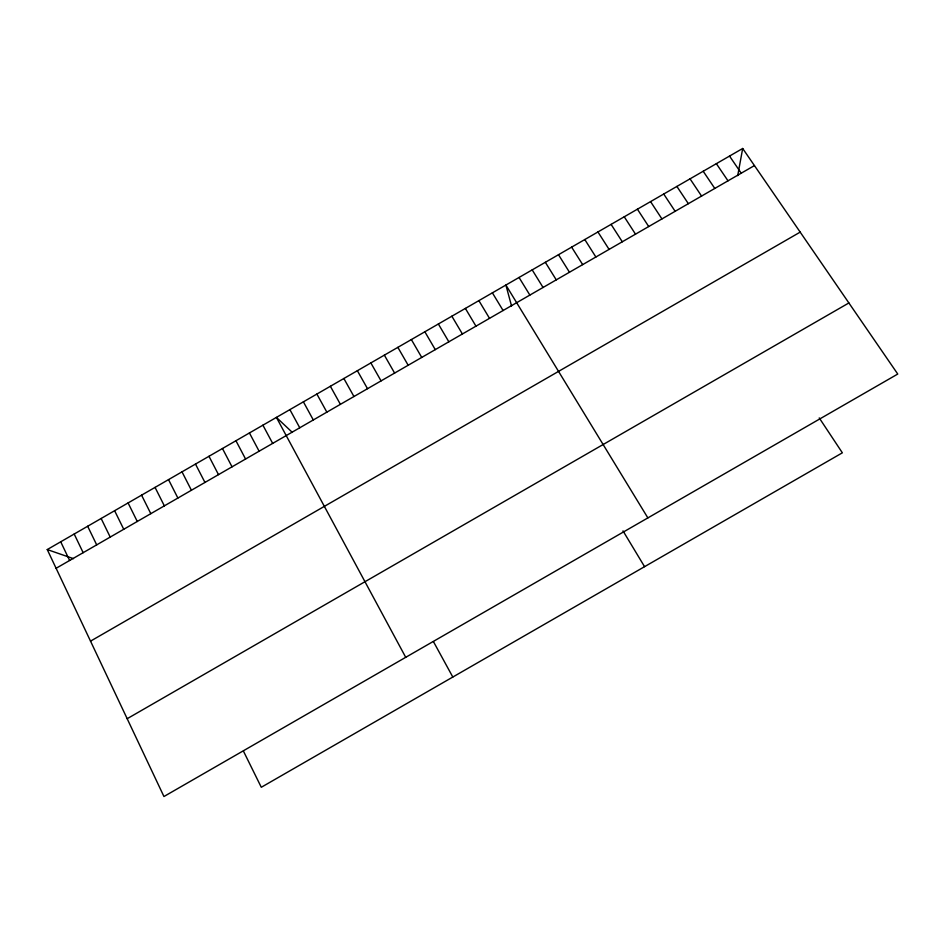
<?xml version="1.0" encoding="UTF-8"?>
<svg xmlns="http://www.w3.org/2000/svg" width="945" height="945" viewBox="0 0 945 945"><rect width="100%" height="100%" fill="white"/><g stroke="black" fill="none" stroke-linecap="round" stroke-linejoin="round"><path stroke-width="1.42" d="M737.714 175.605L742.687 148.483L47.25 549.565L163.946 796.517L897.75 374.043L742.687 148.483M56.098 568.288L754.441 165.576M90.519 641.147L800.191 232.116M127.173 718.708L848.882 302.955M47.25 549.565L73.474 558.649M292.359 432.42L276.401 417.395L405.724 657.318M729.528 156.067L741.223 173.195M716.357 163.662L728.004 180.826M703.198 171.258L714.786 188.445M690.039 178.841L701.568 196.064M676.88 186.437L688.35 203.683M819.232 417.914L842.361 452.82L261.292 787.279L243.42 751.086M663.721 194.02L675.143 211.302M650.562 201.616L661.925 218.921M637.403 209.199L648.719 226.54M624.243 216.783L635.501 234.159M611.096 224.378L622.294 241.778M597.937 231.962L609.088 249.397M584.79 239.546L595.882 257.016M571.63 247.129L582.675 264.624M558.483 254.713L569.469 272.243M545.336 262.297L556.262 279.862M532.189 269.88L543.056 287.469M519.041 277.464L529.861 295.088M647.868 517.907L505.894 285.047L511.552 306.026M492.38 292.832L503.094 310.515M623.003 530.889L644.561 566.669M478.879 300.628L489.522 318.347M465.377 308.413L475.961 326.167M451.864 316.209L462.4 333.987M438.362 323.993L448.84 341.806M424.86 331.778L435.279 349.626M411.358 339.562L421.73 357.434M397.857 347.358L408.169 365.254M384.355 355.143L394.608 373.074M370.865 362.927L381.059 380.894M357.364 370.712L367.51 388.702M343.862 378.496L353.95 396.522M330.372 386.281L340.401 404.342M316.882 394.053L326.852 412.15M303.392 401.838L313.303 419.958M433.471 641.667L452.809 677.045M289.891 409.622L299.754 427.778M262.911 425.179L272.668 443.394M249.433 432.964L259.119 451.214M235.943 440.736L245.57 459.022M222.453 448.509L232.033 466.83M208.975 456.293L218.496 474.638M195.485 464.066L204.959 482.446M182.007 471.838L191.41 490.254M168.529 479.623L177.873 498.05M155.051 487.396L164.347 505.858M141.573 495.168L150.81 513.667M128.095 502.941L137.273 521.475M114.617 510.713L123.736 529.271M101.139 518.486L110.211 537.079M87.661 526.259L96.685 544.875M74.194 534.019L83.148 552.683M60.716 541.792L69.623 560.48"/></g></svg>
